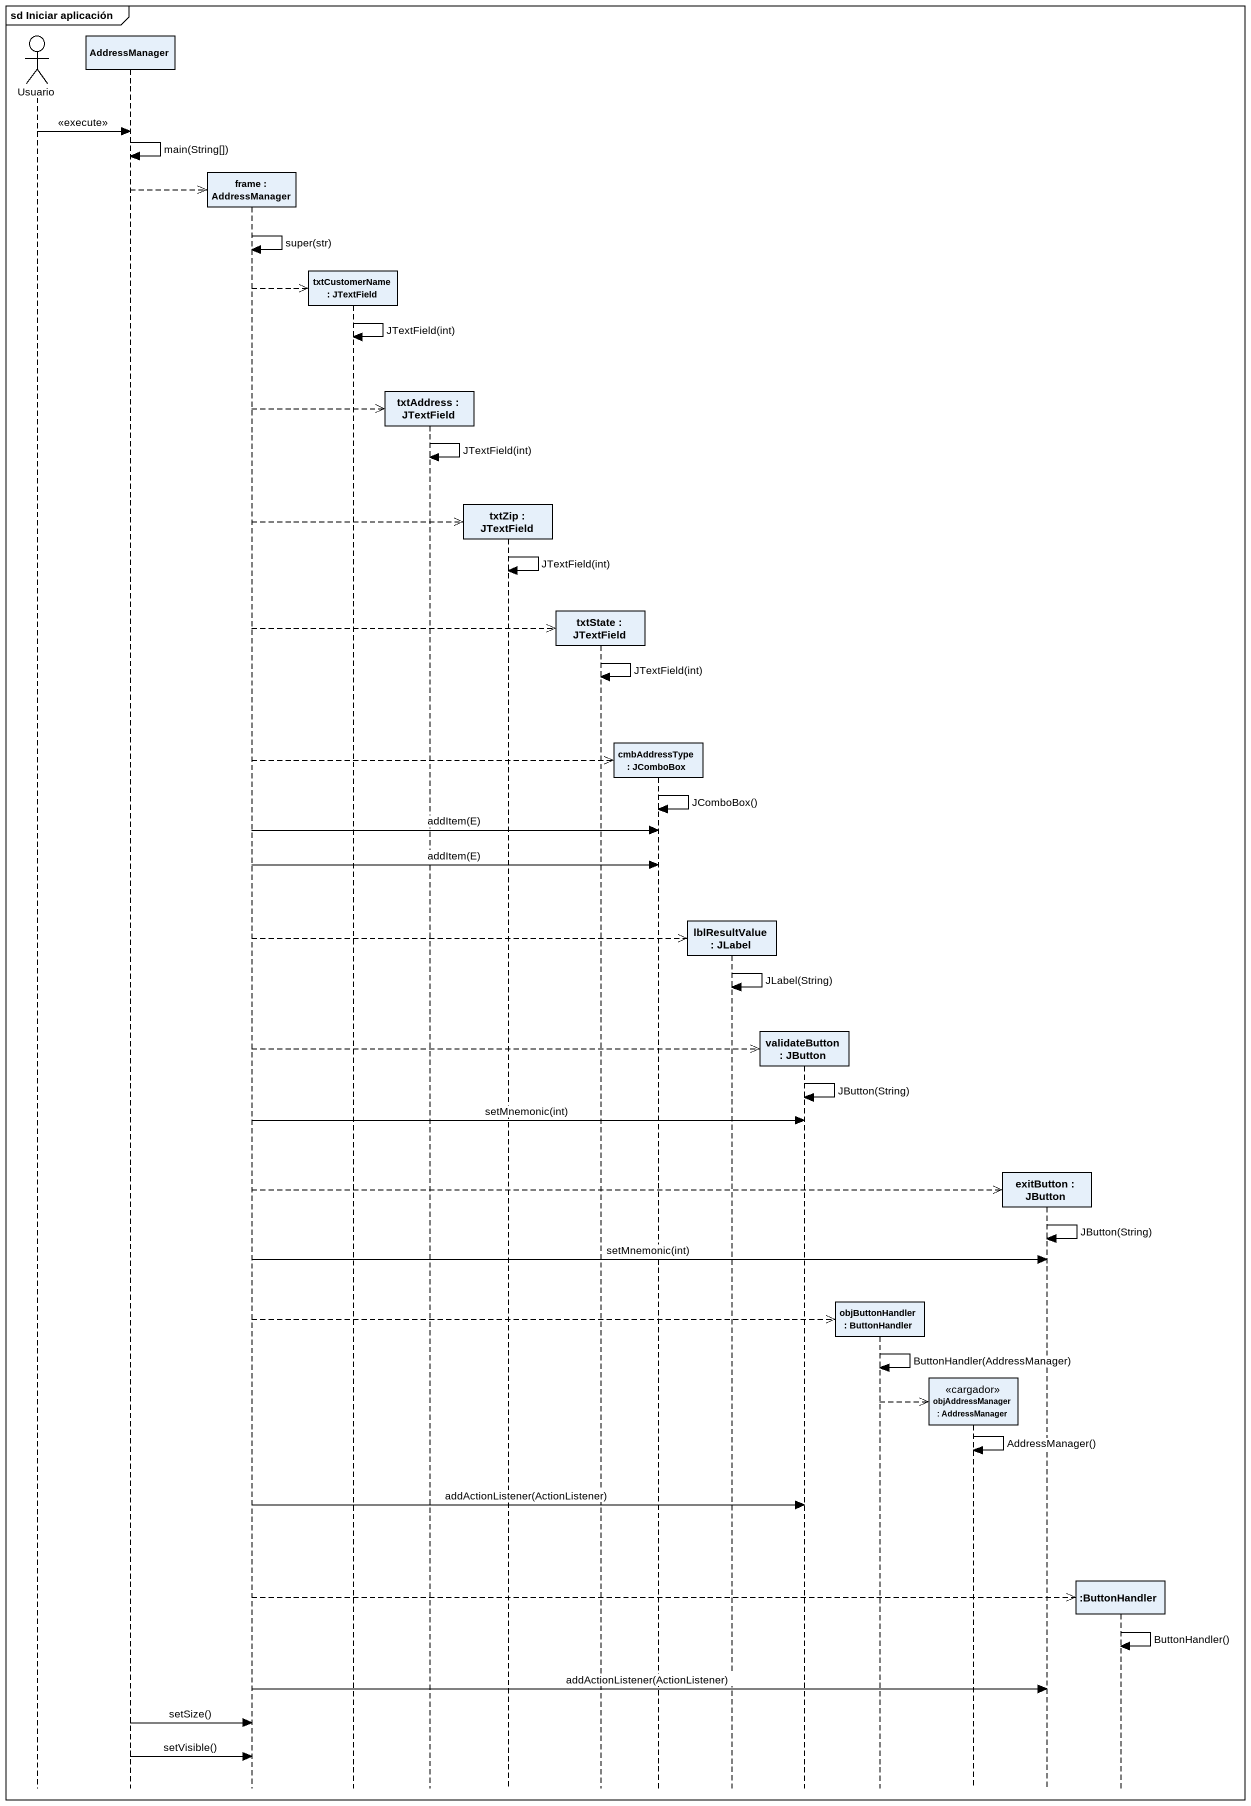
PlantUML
@startuml
mainframe sd Iniciar aplicación
hide footbox
actor Usuario
participant AddressManager
participant "frame : AddressManager" as frame_
participant "txtCustomerName : JTextField" as txtCustomerName
participant "txtAddress : JTextField" as txtAddress
participant "txtZip : JTextField" as txtZip
participant "txtState : JTextField" as txtState
participant "cmbAddressType : JComboBox" as cmbAddressType
participant "lblResultValue : JLabel" as lblResultValue
participant "validateButton : JButton" as validateButton
participant "objButtonHandler : ButtonHandler" as objButtonHandler
participant "objAddressManager : AddressManager" as objAddressManager <<cargador>>
participant "exitButton : JButton" as exitButton
participant ":ButtonHandler" as ButtonHandler

Usuario -> AddressManager : <<execute>>
AddressManager -> AddressManager : main(String[])
AddressManager -->> frame_ **
frame_ -> frame_ : super(str)
frame_ -->> txtCustomerName **
txtCustomerName -> txtCustomerName : JTextField(int)
frame_ -->> txtAddress **
txtAddress -> txtAddress : JTextField(int)
frame_ -->> txtZip **
txtZip -> txtZip : JTextField(int)
frame_ -->> txtState **
txtState -> txtState : JTextField(int)
frame_ -->> cmbAddressType **
cmbAddressType -> cmbAddressType : JComboBox()
frame_ -> cmbAddressType : addItem(E)
frame_ -> cmbAddressType : addItem(E)
frame_ -->> lblResultValue **
lblResultValue -> lblResultValue : JLabel(String)
frame_ -->> validateButton **
validateButton -> validateButton : JButton(String)
frame_ -> validateButton : setMnemonic(int)
frame_ -->> exitButton **
exitButton -> exitButton : JButton(String)
frame_ -> exitButton : setMnemonic(int)
frame_ -->> objButtonHandler **
objButtonHandler -> objButtonHandler : ButtonHandler(AddressManager)
objButtonHandler -->> objAddressManager **
objAddressManager -> objAddressManager : AddressManager()
frame_ -> validateButton : addActionListener(ActionListener)
frame_ -->> ButtonHandler **
ButtonHandler -> ButtonHandler : ButtonHandler()
frame_ -> exitButton : addActionListener(ActionListener)
AddressManager -> frame_ : setSize()
AddressManager -> frame_ : setVisible()
@enduml
